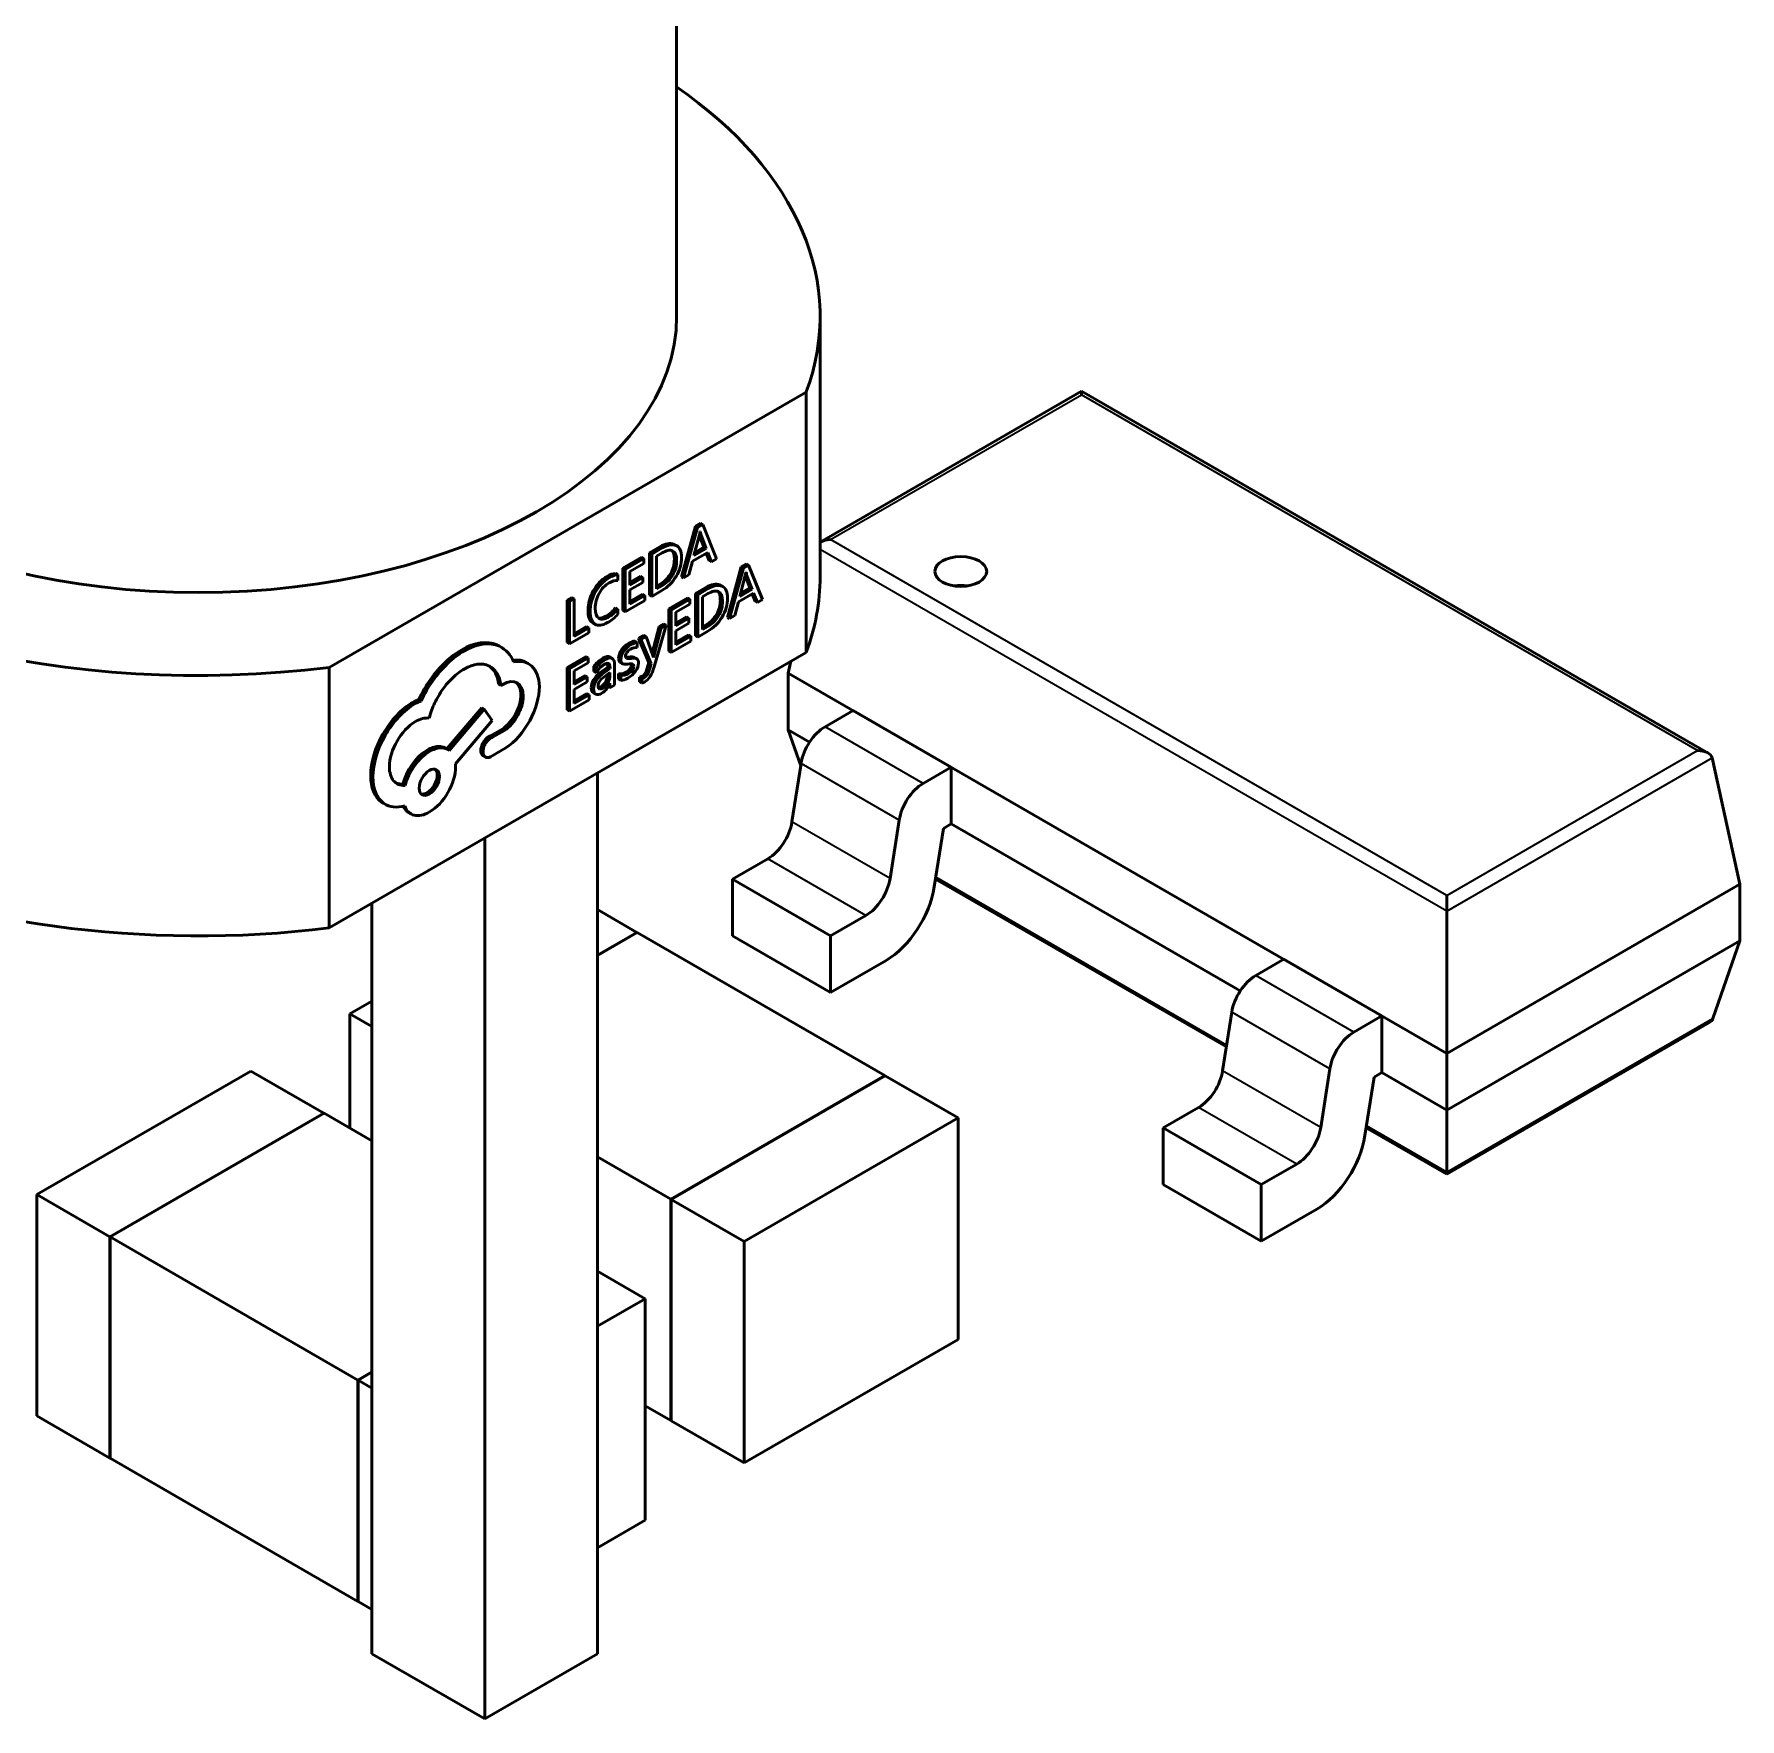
# Model space of a CAD drawing. Header units: millimetres. Extents: x -106 to 841, y -50 to 594.
# Drawn here: x 606.14 to 611.49, y 248.41 to 253.69 of the extents above; entities that cross this region are included whole.
import ezdxf

# ---------------------------------------------------------------- set-up
doc = ezdxf.new("R2010")
doc.units = ezdxf.units.MM
doc.layers.add('Visible (ISO)', color=7, linetype='Continuous', lineweight=50)
doc.layers.add('Visible Narrow (ISO)', color=7, linetype='Continuous', lineweight=35)

msp = doc.modelspace()

# ---------------------------------------------------------------- linework, layer by layer
at = {"layer": 'Visible (ISO)'}
for p, q in [((608.1573, 252.8027), (608.1573, 255.2522)), ((608.6073, 252.8027), (608.6073, 251.9862)), ((607.0681, 251.7021), (608.5636, 252.5655)), ((608.5636, 252.5655), (608.5636, 251.749)), ((608.6073, 252.0951), (609.4266, 252.5681)), ((609.4266, 252.5681), (609.4266, 252.5571)), ((611.3914, 251.4337), (609.4266, 252.5681)), ((608.216, 252.1448), (608.1722, 251.9866)), ((608.2319, 252.1539), (608.216, 252.1448)), ((608.2231, 252.1407), (608.216, 252.1448)), ((608.239, 252.1498), (608.2231, 252.1407)), ((608.239, 252.1498), (608.2319, 252.1539)), ((608.2828, 252.0423), (608.239, 252.1498)), ((608.2231, 252.1407), (608.1793, 251.9825)), ((608.2286, 252.1176), (608.2114, 252.0525)), ((608.243, 252.0788), (608.2284, 252.1167)), ((608.2309, 252.1282), (608.2305, 252.128)), ((608.25, 252.0747), (608.2327, 252.1199)), ((608.0478, 252.0476), (607.9885, 252.0134)), ((608.0549, 252.0436), (607.9956, 252.0093)), ((608.0549, 252.0436), (608.0478, 252.0476)), ((608.0549, 252.0283), (608.0549, 252.0436)), ((608.105, 252.0806), (608.0721, 252.0617)), ((608.0721, 252.0617), (608.0721, 251.9289)), ((608.0792, 252.0576), (608.0721, 252.0617)), ((608.112, 252.0766), (608.0792, 252.0576)), ((608.0792, 252.0576), (608.0792, 251.9248)), ((608.1114, 252.0609), (608.0941, 252.0509)), ((608.0941, 252.0509), (608.0941, 251.9485)), ((608.158, 252.0828), (608.151, 252.0869)), ((608.2067, 252.0347), (608.2546, 252.0624)), ((608.2114, 252.0525), (608.25, 252.0747)), ((608.214, 252.0621), (608.243, 252.0788)), ((608.25, 252.0747), (608.243, 252.0788)), ((608.2502, 252.0598), (608.2593, 252.0369)), ((608.2546, 252.0624), (608.2664, 252.0328)), ((608.2664, 252.0328), (608.2593, 252.0369)), ((608.2664, 252.0328), (608.2828, 252.0423)), ((607.9726, 251.9929), (607.9655, 251.9969)), ((607.9726, 251.9749), (607.9726, 251.9929)), ((607.9885, 252.0134), (607.9885, 251.8806)), ((607.9956, 252.0093), (607.9885, 252.0134)), ((607.9956, 252.0093), (607.9956, 251.8765)), ((608.0105, 252.0026), (608.0549, 252.0283)), ((608.0105, 251.9601), (608.0105, 252.0026)), ((608.0445, 251.988), (608.0105, 251.9683)), ((608.0516, 251.9839), (608.0105, 251.9601)), ((608.0516, 251.9839), (608.0445, 251.988)), ((608.0516, 251.9687), (608.0516, 251.9839)), ((608.1793, 251.9825), (608.1722, 251.9866)), ((608.1793, 251.9825), (608.1957, 251.992)), ((608.1957, 251.992), (608.2067, 252.0347)), ((608.3601, 252.0172), (608.3163, 251.8591)), ((608.3672, 252.0131), (608.3233, 251.855)), ((608.3727, 251.99), (608.3555, 251.9249)), ((608.376, 252.0264), (608.3601, 252.0172)), ((608.3672, 252.0131), (608.3601, 252.0172)), ((608.383, 252.0223), (608.3672, 252.0131)), ((608.3871, 251.9513), (608.3725, 251.9892)), ((608.3749, 252.0006), (608.3746, 252.0004)), ((608.383, 252.0223), (608.376, 252.0264)), ((608.3941, 251.9472), (608.3767, 251.9924)), ((608.4269, 251.9147), (608.383, 252.0223)), ((608.0105, 251.9449), (608.0516, 251.9687)), ((608.0105, 251.9002), (608.0105, 251.9449)), ((608.0504, 251.9315), (608.0105, 251.9084)), ((608.0575, 251.9274), (608.0504, 251.9315)), ((608.0792, 251.9248), (608.1109, 251.943)), ((608.0941, 251.9567), (608.1037, 251.9622)), ((608.0941, 251.9485), (608.1108, 251.9581)), ((608.249, 251.9531), (608.2162, 251.9341)), ((608.2162, 251.9341), (608.2162, 251.8013)), ((608.2233, 251.9301), (608.2162, 251.9341)), ((608.2561, 251.949), (608.2233, 251.9301)), ((608.2233, 251.9301), (608.2233, 251.7972)), ((608.2555, 251.9334), (608.2381, 251.9233)), ((608.3021, 251.9553), (608.295, 251.9593)), ((608.3508, 251.9072), (608.3987, 251.9348)), ((608.3555, 251.9249), (608.3941, 251.9472)), ((608.3581, 251.9345), (608.3871, 251.9513)), ((608.3941, 251.9472), (608.3871, 251.9513)), ((608.3943, 251.9323), (608.4034, 251.9093)), ((608.3987, 251.9348), (608.4104, 251.9053)), ((607.8288, 251.9212), (607.814, 251.9127)), ((607.814, 251.9127), (607.814, 251.7798)), ((607.8211, 251.9086), (607.814, 251.9127)), ((607.8359, 251.9171), (607.8211, 251.9086)), ((607.8211, 251.9086), (607.8211, 251.7757)), ((607.8359, 251.9171), (607.8288, 251.9212)), ((607.8359, 251.7994), (607.8359, 251.9171)), ((607.9726, 251.8851), (607.9655, 251.8892)), ((607.9726, 251.8687), (607.9726, 251.8851)), ((607.9956, 251.8765), (607.9885, 251.8806)), ((607.9956, 251.8765), (608.0575, 251.9122)), ((608.0575, 251.9274), (608.0105, 251.9002)), ((608.0575, 251.9122), (608.0575, 251.9274)), ((608.0792, 251.9248), (608.0721, 251.9289)), ((608.1919, 251.9201), (608.1326, 251.8859)), ((608.1326, 251.8859), (608.1326, 251.753)), ((608.1397, 251.8818), (608.1326, 251.8859)), ((608.1989, 251.916), (608.1397, 251.8818)), ((608.1397, 251.8818), (608.1397, 251.7489)), ((608.1545, 251.8751), (608.1989, 251.9007)), ((608.1989, 251.916), (608.1919, 251.9201)), ((608.1989, 251.9007), (608.1989, 251.916)), ((608.2381, 251.9233), (608.2381, 251.8209)), ((608.3397, 251.8644), (608.3508, 251.9072)), ((608.4104, 251.9053), (608.4034, 251.9093)), ((608.4104, 251.9053), (608.4269, 251.9147)), ((607.8747, 251.83), (607.8359, 251.8076)), ((607.8817, 251.8259), (607.8359, 251.7994)), ((607.8817, 251.8259), (607.8747, 251.83)), ((607.8817, 251.8108), (607.8817, 251.8259)), ((607.9023, 251.8372), (607.8952, 251.8413)), ((608.1021, 251.8303), (608.0801, 251.7473)), ((608.1092, 251.8262), (608.0868, 251.7418)), ((608.0869, 251.7041), (608.1242, 251.8349)), ((608.1171, 251.8389), (608.1021, 251.8303)), ((608.1092, 251.8262), (608.1021, 251.8303)), ((608.1242, 251.8349), (608.1092, 251.8262)), ((608.1242, 251.8349), (608.1171, 251.8389)), ((608.1545, 251.8326), (608.1545, 251.8751)), ((608.1886, 251.8604), (608.1545, 251.8407)), ((608.1957, 251.8563), (608.1545, 251.8326)), ((608.1545, 251.8173), (608.1957, 251.8411)), ((608.1957, 251.8563), (608.1886, 251.8604)), ((608.1957, 251.8411), (608.1957, 251.8563)), ((608.2381, 251.8291), (608.2478, 251.8347)), ((608.2381, 251.8209), (608.2548, 251.8306)), ((608.3233, 251.855), (608.3163, 251.8591)), ((608.3233, 251.855), (608.3397, 251.8644)), ((607.6017, 251.7684), (607.5946, 251.7725)), ((607.6074, 251.7654), (607.6004, 251.7695)), ((607.8211, 251.7757), (607.814, 251.7798)), ((607.8211, 251.7757), (607.8817, 251.8108)), ((608.0338, 251.7807), (608.0268, 251.7848)), ((608.0338, 251.7645), (608.0338, 251.7807)), ((608.0543, 251.8027), (608.0382, 251.7934)), ((608.0382, 251.7934), (608.0704, 251.7173)), ((608.0453, 251.7893), (608.0382, 251.7934)), ((608.0614, 251.7986), (608.0453, 251.7893)), ((608.0453, 251.7893), (608.0775, 251.7132)), ((608.0614, 251.7986), (608.0543, 251.8027)), ((608.0829, 251.7397), (608.0614, 251.7986)), ((608.1397, 251.7489), (608.2016, 251.7847)), ((608.1545, 251.7727), (608.1545, 251.8173)), ((608.1945, 251.8039), (608.1545, 251.7808)), ((608.2016, 251.7998), (608.1545, 251.7727)), ((608.2016, 251.7998), (608.1945, 251.8039)), ((608.2016, 251.7847), (608.2016, 251.7998)), ((608.2233, 251.7972), (608.2162, 251.8013)), ((608.2233, 251.7972), (608.2549, 251.8155)), ((608.5636, 251.749), (607.0681, 250.8856)), ((607.6931, 251.7134), (607.686, 251.7175)), ((607.8733, 251.7361), (607.814, 251.7019)), ((607.8803, 251.732), (607.8211, 251.6978)), ((607.8359, 251.6911), (607.8803, 251.7168)), ((607.8803, 251.732), (607.8733, 251.7361)), ((607.8803, 251.7168), (607.8803, 251.732)), ((607.955, 251.7308), (607.9479, 251.7349)), ((607.9878, 251.7138), (607.9807, 251.7179)), ((608.0322, 251.7293), (608.0252, 251.7334)), ((608.0704, 251.7173), (608.0641, 251.6964)), ((608.0775, 251.7132), (608.0704, 251.7173)), ((608.0868, 251.7418), (608.0808, 251.7452)), ((608.0846, 251.7329), (608.0829, 251.7397)), ((608.085, 251.7331), (608.0845, 251.7334)), ((608.085, 251.7331), (608.0846, 251.7329)), ((608.1397, 251.7489), (608.1326, 251.753)), ((608.5074, 251.6842), (608.5155, 251.7213)), ((607.0681, 250.8856), (607.0681, 251.7021)), ((607.814, 251.7019), (607.814, 251.5691)), ((607.8211, 251.6978), (607.814, 251.7019)), ((607.8211, 251.6978), (607.8211, 251.565)), ((607.8359, 251.6486), (607.8359, 251.6911)), ((607.87, 251.6764), (607.8359, 251.6568)), ((607.8771, 251.6724), (607.8359, 251.6486)), ((607.8771, 251.6724), (607.87, 251.6764)), ((607.8771, 251.6571), (607.8771, 251.6724)), ((607.8977, 251.7056), (607.8977, 251.6894)), ((607.9048, 251.7015), (607.8977, 251.7056)), ((607.9048, 251.6854), (607.8977, 251.6894)), ((607.9048, 251.7015), (607.9048, 251.6854)), ((607.9413, 251.7029), (607.9169, 251.6849)), ((607.9483, 251.6988), (607.924, 251.6808)), ((607.9483, 251.6861), (607.9291, 251.672)), ((607.9483, 251.6988), (607.9413, 251.7029)), ((607.9483, 251.677), (607.9483, 251.6861)), ((607.9628, 251.6468), (607.9628, 251.7078)), ((607.9752, 251.6827), (607.9752, 251.6655)), ((607.9823, 251.6786), (607.9752, 251.6827)), ((607.9823, 251.6614), (607.9752, 251.6655)), ((607.9823, 251.6786), (607.9823, 251.6614)), ((608.0412, 251.6717), (608.0412, 251.6569)), ((608.0482, 251.6676), (608.0412, 251.6717)), ((608.0482, 251.6676), (608.0482, 251.6528)), ((608.0775, 251.7132), (608.0712, 251.6923)), ((610.5721, 250.4922), (608.5074, 251.6842)), ((608.5074, 251.5067), (608.5074, 251.6842)), ((607.6058, 251.6452), (607.5987, 251.6493)), ((607.6058, 251.6452), (607.6123, 251.649)), ((607.8359, 251.6334), (607.8771, 251.6571)), ((607.8359, 251.5887), (607.8359, 251.6334)), ((607.8759, 251.6199), (607.8359, 251.5969)), ((607.8829, 251.6159), (607.8359, 251.5887)), ((607.8829, 251.6159), (607.8759, 251.6199)), ((607.8829, 251.6007), (607.8829, 251.6159)), ((607.9031, 251.6184), (607.896, 251.6224)), ((607.9483, 251.6385), (607.9426, 251.6418)), ((607.948, 251.6529), (607.9483, 251.6531)), ((607.9483, 251.6531), (607.9483, 251.6385)), ((607.9483, 251.6385), (607.9628, 251.6468)), ((608.0482, 251.6528), (608.0412, 251.6569)), ((607.3563, 251.5975), (607.3492, 251.6016)), ((607.5464, 251.5756), (607.437, 251.4465)), ((607.5534, 251.5715), (607.4438, 251.4421)), ((607.5534, 251.5715), (607.5464, 251.5756)), ((607.5788, 251.5361), (607.5534, 251.5715)), ((607.8211, 251.565), (607.814, 251.5691)), ((607.8211, 251.565), (607.8829, 251.6007)), ((608.6229, 251.5162), (608.7106, 251.5669)), ((609.0182, 251.3893), (608.7106, 251.5669)), ((607.4643, 251.4001), (607.5788, 251.5361)), ((607.6102, 251.5085), (607.5734, 251.4873)), ((607.6172, 251.5045), (607.5804, 251.4832)), ((607.6172, 251.5045), (607.6102, 251.5085)), ((608.5742, 251.468), (608.5074, 251.5067)), ((608.5074, 251.5067), (608.5464, 251.394)), ((607.4397, 251.4448), (607.4327, 251.4489)), ((607.5739, 251.4218), (607.6221, 251.4497)), ((607.4643, 251.3906), (607.4643, 251.4001)), ((607.5577, 251.4211), (607.5507, 251.4251)), ((608.5188, 251.2176), (608.5475, 251.4012)), ((611.4913, 251.0229), (611.4045, 251.4183)), ((607.9089, 248.61), (607.9089, 251.3711)), ((608.9305, 251.3386), (609.0182, 251.3893)), ((609.0182, 251.2117), (609.0182, 251.3893)), ((607.3056, 251.3321), (607.2985, 251.3362)), ((607.2436, 251.2732), (607.2365, 251.2773)), ((607.3242, 251.243), (607.3171, 251.2471)), ((608.8264, 251.04), (608.8551, 251.2236)), ((608.965, 251.0139), (608.9937, 251.1975)), ((608.9937, 251.1975), (609.0182, 251.2117)), ((609.9248, 250.6883), (609.0182, 251.2117)), ((607.5554, 248.4059), (607.5554, 251.1669)), ((608.3323, 251.0384), (608.4434, 251.1025)), ((608.6399, 250.8608), (608.3323, 251.0384)), ((608.3323, 250.8608), (608.3323, 251.0384)), ((609.881, 250.5122), (608.9689, 251.0388)), ((610.5721, 250.4922), (611.4913, 251.0229)), ((611.4913, 250.8453), (611.4913, 251.0229)), ((610.5721, 250.9872), (610.5721, 250.9377)), ((607.2018, 248.61), (607.2018, 250.9628)), ((607.9089, 250.9429), (608.0327, 250.8714)), ((608.6399, 250.8608), (608.751, 250.9249)), ((610.5721, 250.4922), (610.5721, 250.9377)), ((608.0327, 250.8714), (607.9089, 250.8)), ((607.9089, 250.7991), (608.0334, 250.871)), ((608.0327, 250.8706), (608.0327, 250.8714)), ((608.0334, 250.871), (608.8105, 250.4224)), ((608.6399, 250.6832), (608.3323, 250.8608)), ((608.6399, 250.6832), (608.6399, 250.8608)), ((610.5721, 250.3146), (611.4913, 250.8453)), ((611.4913, 250.8453), (611.4068, 250.6014)), ((608.6399, 250.6832), (608.8141, 250.7838)), ((609.9735, 250.7365), (610.0612, 250.7871)), ((610.3688, 250.6095), (610.0612, 250.7871)), ((607.1326, 250.6163), (607.2018, 250.6563)), ((607.2018, 250.5763), (607.1326, 250.6163)), ((607.1326, 250.2576), (607.1326, 250.6163)), ((609.8694, 250.4378), (609.8981, 250.6214)), ((610.2811, 250.5589), (610.3688, 250.6095)), ((610.3688, 250.4319), (610.3688, 250.6095)), ((610.5721, 250.1132), (611.3942, 250.5879)), ((610.5721, 250.3146), (610.5721, 250.4922)), ((606.1509, 250.0495), (606.8219, 250.4369)), ((606.8219, 250.4369), (607.051, 250.3047)), ((610.177, 250.2602), (610.2057, 250.4438)), ((610.3443, 250.4178), (610.3688, 250.4319)), ((610.5721, 250.3146), (610.3688, 250.4319)), ((608.8105, 250.4224), (608.1395, 250.035)), ((608.1402, 250.0345), (608.8113, 250.422)), ((608.8105, 250.4215), (608.8105, 250.4224)), ((608.8113, 250.422), (609.0403, 250.2897)), ((610.3156, 250.2342), (610.3443, 250.4178)), ((607.051, 250.3047), (606.38, 249.9172)), ((606.3807, 249.9168), (607.0518, 250.3043)), ((607.051, 250.3038), (607.051, 250.3047)), ((607.0518, 250.3043), (607.2018, 250.2176)), ((609.0403, 250.2897), (608.3693, 249.9023)), ((609.0403, 249.5957), (609.0403, 250.2897)), ((609.6829, 250.2586), (609.794, 250.3227)), ((610.5721, 250.3146), (610.5721, 250.1195)), ((609.9905, 250.081), (609.6829, 250.2586)), ((609.6829, 250.081), (609.6829, 250.2586)), ((610.5721, 250.1132), (610.3195, 250.2591)), ((608.1395, 250.035), (607.9089, 250.1681)), ((609.9905, 250.081), (610.1016, 250.1451)), ((610.5721, 250.1132), (610.5721, 250.1195)), ((609.9905, 249.9034), (609.6829, 250.081)), ((609.9905, 249.9034), (609.9905, 250.081)), ((606.38, 249.9172), (606.1509, 250.0495)), ((606.1509, 249.3555), (606.1509, 250.0495)), ((608.1395, 249.3409), (608.1395, 250.035)), ((608.3693, 249.9023), (608.1402, 250.0345)), ((608.1402, 249.3405), (608.1402, 250.0345)), ((609.9905, 249.9034), (610.1647, 250.004)), ((606.38, 249.2232), (606.38, 249.9172)), ((607.1578, 249.4682), (606.3807, 249.9168)), ((606.3807, 249.2228), (606.3807, 249.9168)), ((608.3693, 249.2082), (608.3693, 249.9023)), ((607.9089, 249.8094), (608.0587, 249.7229)), ((608.0587, 249.7229), (607.9089, 249.6365)), ((608.0587, 249.0289), (608.0587, 249.7229)), ((609.0403, 249.5957), (608.3693, 249.2082)), ((607.2018, 249.4936), (607.1578, 249.4682)), ((607.1585, 249.4678), (607.2018, 249.4927)), ((607.1578, 248.7742), (607.1578, 249.4682)), ((607.2018, 249.4428), (607.1585, 249.4678)), ((607.1585, 248.7737), (607.1585, 249.4678)), ((608.1395, 249.3409), (608.0587, 249.3876)), ((606.38, 249.2232), (606.1509, 249.3555)), ((608.1402, 249.3413), (608.1395, 249.3409)), ((608.3693, 249.2082), (608.1402, 249.3405)), ((606.3807, 249.2236), (606.38, 249.2232)), ((607.1578, 248.7742), (606.3807, 249.2228)), ((608.0587, 249.0289), (607.9089, 248.9424)), ((607.1585, 248.7746), (607.1578, 248.7742)), ((607.2018, 248.7487), (607.1585, 248.7737)), ((607.2018, 248.61), (607.5554, 248.4059)), ((607.5554, 248.4059), (607.9089, 248.61))]:
    msp.add_line(p, q, dxfattribs=at)
for centre, major_axis, ratio, start_param, end_param in [((606.6573, 252.8027), (-1.95, 0), 0.57735, 5.590025, 8.066224), ((606.6573, 252.8027), (1.95, 0), 0.57735, 6.070943, 6.976345), ((606.6573, 252.8027), (1.5, 0), 0.57735, 3.141593, 6.283185), ((608.6398, 252.0763), (-0.046, 0), 0.57735, 4.712389, 5.495712), ((602.5899, 240.2568), (5.5556, 11.8105), 0.038716, 0.001766, 0.055631), ((604.4249, 253.2512), (3.7208, -1.2384), 0.148428, 6.251288, 6.332549), ((605.835, 248.4615), (2.305, 3.609), 0.060123, 6.189326, 6.270207), ((605.8421, 248.4574), (2.305, 3.609), 0.060123, 6.189326, 6.293771), ((604.432, 253.2472), (3.7208, -1.2384), 0.148428, 6.251288, 6.332549), ((595.2086, 253.6417), (12.9634, -1.608), 0.090582, 6.242678, 6.294421), ((606.6573, 251.9862), (-1.95, 0), 0.57735, 0, 1.783039), ((607.292, 250.9705), (0.685, 1.0239), 0.10688, 0.083651, 0.21374), ((607.2991, 250.9664), (0.685, 1.0239), 0.10688, 0.083651, 0.21374), ((604.5142, 255.0613), (-3.6145, 3.0785), 0.137428, 3.092754, 3.16597), ((604.5213, 255.0572), (-3.6145, 3.0785), 0.137428, 3.092754, 3.16597), ((601.8724, 259.9294), (-6.2527, 7.9768), 0.108906, 3.126111, 3.182791), ((606.6573, 251.9862), (1.95, 0), 0.57735, 6.070943, 6.283185), ((602.7339, 240.1292), (5.5556, 11.8105), 0.038716, 0.001766, 0.055631), ((605.9791, 248.3339), (2.305, 3.609), 0.060123, 6.189326, 6.270207), ((605.9861, 248.3298), (2.305, 3.609), 0.060123, 6.189326, 6.293771), ((609.0483, 251.9122), (-0.0813, 0), 0.57735, 4.450941, 4.973837), ((612.8558, 258.6974), (4.9627, 6.8547), 0.053909, 3.067268, 3.144314), ((612.8628, 258.6933), (4.9627, 6.8547), 0.053909, 3.067268, 3.144314), ((607.3572, 252.7409), (0.5842, -0.8743), 0.307644, 6.263028, 6.38428), ((607.3642, 252.7368), (0.5842, -0.8743), 0.307644, 6.263028, 6.38428), ((604.569, 253.1237), (3.7208, -1.2384), 0.148428, 6.251288, 6.332549), ((604.576, 253.1196), (3.7208, -1.2384), 0.148428, 6.251288, 6.332549), ((595.3527, 253.5141), (12.9634, -1.608), 0.090582, 6.242678, 6.294421), ((609.8013, 256.7516), (-1.8916, -4.8934), 0.05889, 0.004159, 0.072943), ((609.8084, 256.7476), (-1.8916, -4.8934), 0.05889, 6.270419, 6.356128), ((604.6583, 254.9337), (-3.6145, 3.0785), 0.137428, 3.092754, 3.16597), ((604.6653, 254.9297), (-3.6145, 3.0785), 0.137428, 3.092754, 3.16597), ((602.0164, 259.8019), (-6.2527, 7.9768), 0.108906, 3.126111, 3.182791), ((607.4898, 251.5537), (-0.1103, -0.2163), 0.597508, 3.183171, 3.88594), ((607.4969, 251.5496), (-0.1103, -0.2163), 0.597508, 3.183171, 3.88594), ((607.485, 251.6022), (0.125, 0.1608), 0.643041, 0.088554, 0.137649), ((607.5077, 251.4454), (-0.0939, -0.3319), 0.5992, 3.693576, 4.173559), ((607.5148, 251.4413), (-0.0939, -0.3319), 0.5992, 3.693576, 4.173559), ((607.4921, 251.5981), (0.125, 0.1608), 0.643041, 5.915771, 6.420834), ((603.2334, 242.4205), (-4.7097, -9.2941), 0.02399, 3.094286, 3.178339), ((603.2263, 242.4245), (-4.7097, -9.2941), 0.02399, 3.094286, 3.123973), ((608.3455, 252.1741), (0.3655, 0.4558), 0.128329, 2.982917, 3.131669), ((608.4287, 251.9675), (0.4504, 0.2474), 0.100092, 3.173278, 3.202183), ((608.3525, 252.17), (0.3655, 0.4558), 0.128329, 2.982917, 3.131669), ((608.0817, 251.7479), (0.0844, 0.0126), 0.410259, 2.756968, 3.080371), ((608.8166, 252.0358), (0.8245, 0.3001), 0.040861, 3.244402, 3.319859), ((608.8237, 252.0317), (0.8245, 0.3001), 0.040861, 3.183612, 3.319859), ((607.7937, 251.5901), (0.2339, 0.1409), 0.147635, 0.081452, 0.340222), ((607.8008, 251.586), (0.2339, 0.1409), 0.147635, 0.062665, 0.340222), ((607.1437, 251.7307), (0.894, -0.0154), 0.202583, 6.142598, 6.286679), ((606.8068, 250.2443), (1.2266, 1.4841), 0.070102, 6.198568, 6.287117), ((609.5037, 255.3411), (1.5298, 3.6781), 0.07098, 3.171107, 3.234111), ((608.4358, 251.9634), (0.4504, 0.2474), 0.100092, 3.173278, 3.381212), ((603.099, 252.5712), (4.9166, -0.8646), 0.060863, 6.210712, 6.293888), ((607.8456, 251.6438), (0.1754, 0.0674), 0.096156, 0.106075, 0.405246), ((607.3298, 252.2243), (-0.6973, 0.5362), 0.284169, 3.024748, 3.15113), ((603.1061, 252.5671), (4.9166, -0.8646), 0.060863, 6.210712, 6.293888), ((607.6133, 251.5776), (-0.0793, -0.1399), 0.580876, 1.596402, 2.343721), ((609.9359, 255.9242), (2.0321, 4.3063), 0.047794, 3.14142, 3.210411), ((608.1957, 251.5631), (0.283, -0.0893), 0.302444, 3.072579, 3.236754), ((608.2285, 252.3194), (0.3201, 0.68), 0.092397, 3.195174, 3.273801), ((608.2356, 252.3153), (0.3201, 0.68), 0.092397, 3.142828, 3.273801), ((607.6546, 252.1166), (-0.2644, 0.4755), 0.256377, 3.145742, 3.30291), ((606.7836, 253.3632), (-1.1416, 1.7402), 0.155184, 3.13274, 3.251537), ((607.6616, 252.1125), (-0.2644, 0.4755), 0.256377, 3.145742, 3.30291), ((608.0822, 251.6998), (0.0406, 0.0462), 0.261871, 3.492368, 3.800979), ((607.3359, 251.42), (-0.0913, -0.1833), 0.597342, 3.875491, 4.610082), ((607.343, 251.4159), (-0.0913, -0.1833), 0.597342, 3.875491, 4.610082), ((607.3534, 251.4935), (-0.0511, -0.0378), 0.642261, 3.744581, 4.5385), ((607.6042, 251.5995), (-0.0772, -0.1658), 0.609824, 0.793154, 1.464424), ((608.6229, 251.4274), (0.0544, 0.0942), 0.57735, 0.785398, 2.160532), ((607.3272, 251.4375), (-0.0901, -0.1605), 0.578117, 4.691456, 5.483252), ((607.3343, 251.4334), (-0.0901, -0.1605), 0.578117, 4.691456, 5.483252), ((611.3589, 251.415), (0.046, 0), 0.57735, 0.126104, 1.570796), ((607.3233, 251.4306), (-0.0852, -0.1543), 0.5963, 5.458997, 6.217368), ((607.3304, 251.4265), (-0.0852, -0.1543), 0.5963, 5.458997, 6.217368), ((608.9305, 251.2498), (0.0544, 0.0942), 0.57735, 0.785398, 2.160532), ((607.5824, 252.0654), (0.3391, 0.7915), 0.273303, 3.087927, 3.108958), ((607.5895, 252.0613), (0.3391, 0.7915), 0.273303, 3.087927, 3.357867), ((608.4434, 251.1913), (0.0544, 0.0942), 0.57735, 3.926991, 5.302125), ((608.751, 251.0137), (0.0544, 0.0942), 0.57735, 3.926991, 5.302125), ((608.8141, 250.9614), (0.1087, 0.1884), 0.57735, 3.926991, 5.302125), ((609.9735, 250.6477), (0.0544, 0.0942), 0.57735, 0.785398, 2.160532), ((611.3617, 250.6066), (0.046, 0), 0.57735, 5.497787, 6.085663), ((610.2811, 250.4701), (0.0544, 0.0942), 0.57735, 0.785398, 2.160532), ((609.794, 250.4115), (0.0544, 0.0942), 0.57735, 3.926991, 5.302125), ((610.1016, 250.2339), (0.0544, 0.0942), 0.57735, 3.926991, 5.302125), ((610.1647, 250.1816), (0.1087, 0.1884), 0.57735, 3.926991, 5.302125)]:
    msp.add_ellipse(centre, major_axis=major_axis, ratio=ratio, start_param=start_param, end_param=end_param, dxfattribs=at)
msp.add_ellipse((609.0483, 252.0029), major_axis=(-0.0812, 0), ratio=0.57735, dxfattribs=at)
for points in [[(608.1485, 252.0882), (608.1369, 252.0932), (608.1224, 252.0907), (608.105, 252.0806)], [(608.2305, 252.128), (608.23, 252.1237), (608.2293, 252.1202), (608.2286, 252.1176)], [(608.2327, 252.1199), (608.2321, 252.1214), (608.2315, 252.1242), (608.2309, 252.1282)], [(608.1555, 252.0841), (608.144, 252.0892), (608.1295, 252.0866), (608.112, 252.0766)], [(608.151, 252.0869), (608.1502, 252.0874), (608.1493, 252.0878), (608.1485, 252.0882)], [(608.1729, 252.047), (608.1729, 252.0667), (608.1671, 252.079), (608.1555, 252.0841)], [(607.9382, 251.9866), (607.9212, 251.9768), (607.9071, 251.9621), (607.896, 251.9427)], [(608.3746, 252.0004), (608.374, 251.9961), (608.3734, 251.9926), (608.3727, 251.99)], [(608.3767, 251.9924), (608.3762, 251.9939), (608.3756, 251.9966), (608.3749, 252.0006)], [(607.896, 251.9427), (607.8849, 251.9232), (607.8794, 251.9029), (607.8794, 251.8815)], [(607.9031, 251.9386), (607.892, 251.9192), (607.8864, 251.8988), (607.8864, 251.8774)], [(607.902, 251.8874), (607.902, 251.9041), (607.9061, 251.9197), (607.9141, 251.9343)], [(607.9453, 251.9826), (607.9282, 251.9727), (607.9141, 251.958), (607.9031, 251.9386)], [(607.9141, 251.9343), (607.9222, 251.9488), (607.9326, 251.9597), (607.9455, 251.9672)], [(607.9455, 251.9672), (607.9553, 251.9728), (607.9643, 251.9755), (607.9726, 251.9749)], [(608.2925, 251.9606), (608.281, 251.9657), (608.2665, 251.9632), (608.249, 251.9531)], [(608.2996, 251.9565), (608.288, 251.9616), (608.2735, 251.9591), (608.2561, 251.949)], [(608.295, 251.9593), (608.2942, 251.9598), (608.2934, 251.9602), (608.2925, 251.9606)], [(608.317, 251.9194), (608.317, 251.9391), (608.3112, 251.9514), (608.2996, 251.9565)], [(607.9133, 251.856), (607.9058, 251.861), (607.902, 251.8715), (607.902, 251.8874)], [(607.8941, 251.842), (607.8945, 251.8417), (607.8948, 251.8415), (607.8952, 251.8413)], [(607.9012, 251.8379), (607.9111, 251.8315), (607.9242, 251.8331), (607.9407, 251.8426)], [(607.9407, 251.8426), (607.9535, 251.8499), (607.9641, 251.8587), (607.9726, 251.8687)], [(608.0073, 251.7777), (607.9983, 251.7725), (607.9907, 251.7656), (607.9845, 251.757)], [(608.0144, 251.7736), (608.0054, 251.7684), (607.9978, 251.7616), (607.9916, 251.753)], [(608.0268, 251.7848), (608.0208, 251.7841), (608.0143, 251.7818), (608.0073, 251.7777)], [(608.0338, 251.7807), (608.0278, 251.7801), (608.0214, 251.7777), (608.0144, 251.7736)], [(607.4913, 251.6971), (607.5502, 251.7311), (607.5992, 251.7075), (607.6058, 251.6452)], [(607.686, 251.7175), (607.6742, 251.7243), (607.6599, 251.7268), (607.6438, 251.7243)], [(607.7268, 251.6424), (607.726, 251.6986), (607.6925, 251.7293), (607.6459, 251.7193)], [(607.926, 251.7308), (607.9153, 251.7246), (607.9058, 251.7162), (607.8977, 251.7056)], [(607.9331, 251.7267), (607.9223, 251.7205), (607.9129, 251.7121), (607.9048, 251.7015)], [(607.9479, 251.7349), (607.943, 251.7377), (607.9356, 251.7364), (607.926, 251.7308)], [(607.9628, 251.7078), (607.9628, 251.7319), (607.9528, 251.7381), (607.9331, 251.7267)], [(607.9845, 251.757), (607.9784, 251.7484), (607.9753, 251.7399), (607.9753, 251.7315)], [(607.9916, 251.753), (607.9855, 251.7443), (607.9824, 251.7358), (607.9824, 251.7274)], [(608.0004, 251.7304), (607.9983, 251.7313), (607.9972, 251.7337), (607.9972, 251.7375)], [(608.0016, 251.7492), (608.0045, 251.7533), (608.0083, 251.7566), (608.013, 251.7593)], [(608.013, 251.7593), (608.0207, 251.7638), (608.0277, 251.7655), (608.0338, 251.7645)], [(608.0868, 251.7418), (608.0859, 251.738), (608.0853, 251.7351), (608.085, 251.7331)], [(607.3852, 251.6639), (607.3713, 251.6445), (607.3599, 251.6238), (607.3492, 251.6016)], [(607.569, 251.7069), (607.5851, 251.6959), (607.5959, 251.6762), (607.5987, 251.6493)], [(607.6123, 251.649), (607.6475, 251.6693), (607.6761, 251.6527), (607.6761, 251.6121)], [(607.9169, 251.6849), (607.8987, 251.6715), (607.8897, 251.6559), (607.8897, 251.6382)], [(607.924, 251.6808), (607.9058, 251.6674), (607.8967, 251.6518), (607.8967, 251.6341)], [(607.9048, 251.6854), (607.9129, 251.6977), (607.9218, 251.7067), (607.9317, 251.7124)], [(607.9291, 251.672), (607.9224, 251.667), (607.9177, 251.6624), (607.9152, 251.6581)], [(607.9351, 251.6581), (607.9392, 251.6656), (607.9412, 251.6731), (607.9413, 251.6809)], [(607.9422, 251.6541), (607.9463, 251.6615), (607.9483, 251.6692), (607.9483, 251.677)], [(607.9989, 251.6872), (607.9904, 251.6823), (607.9826, 251.6808), (607.9752, 251.6827)], [(608.006, 251.6831), (607.9975, 251.6782), (607.9896, 251.6767), (607.9823, 251.6786)], [(608.0154, 251.7133), (608.0157, 251.7123), (608.0159, 251.7112), (608.0159, 251.7098)], [(608.0193, 251.7126), (608.0217, 251.7117), (608.023, 251.7094), (608.023, 251.7057)], [(608.0494, 251.6745), (608.0467, 251.673), (608.044, 251.672), (608.0412, 251.6717)], [(608.0564, 251.6704), (608.0538, 251.6689), (608.0511, 251.668), (608.0482, 251.6676)], [(608.0641, 251.6964), (608.0608, 251.6856), (608.0559, 251.6783), (608.0494, 251.6745)], [(608.0712, 251.6923), (608.0679, 251.6815), (608.063, 251.6742), (608.0564, 251.6704)], [(608.0575, 251.6568), (608.0702, 251.6641), (608.0799, 251.6799), (608.0869, 251.7041)], [(607.3923, 251.6598), (607.3784, 251.6405), (607.3669, 251.6197), (607.3563, 251.5975)], [(607.6537, 251.6552), (607.6633, 251.6478), (607.6691, 251.6344), (607.6691, 251.6162)], [(607.8897, 251.6382), (607.8897, 251.6297), (607.892, 251.6243), (607.8967, 251.6221)], [(607.8967, 251.6341), (607.8967, 251.6256), (607.8991, 251.6202), (607.9038, 251.618)], [(607.9113, 251.6439), (607.9113, 251.6393), (607.9127, 251.6364), (607.9155, 251.6352)], [(607.3492, 251.6016), (607.3427, 251.5987), (607.337, 251.5964), (607.3304, 251.5926)], [(607.3563, 251.5975), (607.3498, 251.5947), (607.344, 251.5923), (607.3375, 251.5885)], [(607.2565, 251.3906), (607.2565, 251.4426), (607.2933, 251.5063), (607.3383, 251.5323)], [(607.5734, 251.4873), (607.5717, 251.4863), (607.5701, 251.4863), (607.5684, 251.4854)], [(607.5804, 251.4832), (607.5788, 251.4823), (607.5772, 251.4823), (607.5755, 251.4813)], [(607.3754, 251.4429), (607.3402, 251.4226), (607.31, 251.3787), (607.2985, 251.3362)], [(607.3825, 251.4388), (607.3473, 251.4185), (607.317, 251.3746), (607.3056, 251.3321)], [(607.3825, 251.249), (607.4275, 251.2749), (607.4643, 251.3387), (607.4643, 251.3906)], [(607.3558, 251.3055), (607.3611, 251.3041), (607.3677, 251.3052), (607.3746, 251.3092)]]:
    msp.add_open_spline(points, degree=3, dxfattribs=at)
for points, knots in [([(607.3817, 251.5432), (607.3856, 251.5587), (607.3912, 251.5744), (607.4055, 251.6051), (607.4141, 251.6198), (607.4334, 251.6469), (607.4439, 251.6591), (607.4668, 251.6809), (607.479, 251.69), (607.4913, 251.6971)], [-0.02045504, -0.02045504, -0.02045504, -0.02045504, -0.01530342, -0.01530342, -0.01021727, -0.01021727, -0.00522087, -0.00522087, 0, 0, 0, 0]), ([(607.6691, 251.6162), (607.6691, 251.6068), (607.6675, 251.5966), (607.6617, 251.576), (607.6574, 251.5658), (607.6468, 251.5463), (607.6405, 251.5372), (607.6262, 251.5209), (607.6183, 251.5139), (607.6102, 251.5085)], [-0.0135934, -0.0135934, -0.0135934, -0.0135934, -0.01012417, -0.01012417, -0.00678007, -0.00678007, -0.00345497, -0.00345497, 0, 0, 0, 0]), ([(607.6761, 251.6121), (607.6761, 251.6027), (607.6746, 251.5925), (607.6687, 251.5719), (607.6645, 251.5617), (607.6539, 251.5423), (607.6476, 251.5332), (607.6332, 251.5168), (607.6254, 251.5098), (607.6172, 251.5045)], [-0.0135934, -0.0135934, -0.0135934, -0.0135934, -0.01012417, -0.01012417, -0.00678007, -0.00678007, -0.00345497, -0.00345497, 0, 0, 0, 0]), ([(607.4327, 251.4489), (607.43, 251.4505), (607.4272, 251.4517), (607.4196, 251.4538), (607.4146, 251.4544), (607.4041, 251.4538), (607.3986, 251.4527), (607.3872, 251.449), (607.3813, 251.4463), (607.3754, 251.4429)], [-0.008995691, -0.008995691, -0.008995691, -0.008995691, -0.007407693, -0.007407693, -0.00495061, -0.00495061, -0.002515628, -0.002515628, 0, 0, 0, 0]), ([(607.4438, 251.4421), (607.4401, 251.445), (607.4359, 251.4471), (607.4267, 251.4498), (607.4217, 251.4503), (607.4112, 251.4497), (607.4057, 251.4487), (607.3943, 251.4449), (607.3884, 251.4422), (607.3825, 251.4388)], [-0.009845909, -0.009845909, -0.009845909, -0.009845909, -0.007407693, -0.007407693, -0.00495061, -0.00495061, -0.002515628, -0.002515628, 0, 0, 0, 0]), ([(607.5684, 251.4854), (607.5652, 251.4835), (607.5619, 251.4809), (607.5558, 251.4744), (607.5529, 251.4706), (607.5482, 251.4623), (607.5463, 251.4579), (607.5437, 251.4494), (607.5431, 251.4453), (607.5431, 251.4415)], [-0.005658084, -0.005658084, -0.005658084, -0.005658084, -0.004263975, -0.004263975, -0.002829042, -0.002829042, -0.00139411, -0.00139411, 0, 0, 0, 0]), ([(607.5755, 251.4813), (607.5722, 251.4794), (607.569, 251.4768), (607.5628, 251.4703), (607.56, 251.4665), (607.5552, 251.4582), (607.5533, 251.4539), (607.5508, 251.4453), (607.5502, 251.4412), (607.5502, 251.4374)], [-0.005658084, -0.005658084, -0.005658084, -0.005658084, -0.004263975, -0.004263975, -0.002829042, -0.002829042, -0.00139411, -0.00139411, 0, 0, 0, 0]), ([(607.5431, 251.4415), (607.5431, 251.4378), (607.5437, 251.4345), (607.5462, 251.429), (607.5479, 251.4269), (607.5503, 251.4254), (607.5505, 251.4253), (607.5507, 251.4251)], [-0.00541345, -0.00541345, -0.00541345, -0.00541345, -0.004045209, -0.004045209, -0.002702742, -0.002702742, -0.002577483, -0.002577483, -0.002577483, -0.002577483]), ([(607.5502, 251.4374), (607.5502, 251.4337), (607.5508, 251.4304), (607.5532, 251.425), (607.555, 251.4229), (607.5593, 251.42), (607.5618, 251.4193), (607.5676, 251.4194), (607.5707, 251.4202), (607.5739, 251.4218)], [-0.00541345, -0.00541345, -0.00541345, -0.00541345, -0.004045209, -0.004045209, -0.002702742, -0.002702742, -0.001364889, -0.001364889, 0, 0, 0, 0]), ([(607.3056, 251.3321), (607.2983, 251.3317), (607.2915, 251.3328), (607.2794, 251.3378), (607.2741, 251.3417), (607.2656, 251.352), (607.2623, 251.3582), (607.2577, 251.3729), (607.2565, 251.3814), (607.2565, 251.3906)], [-0.01346281, -0.01346281, -0.01346281, -0.01346281, -0.01006726, -0.01006726, -0.00668308, -0.00668308, -0.00339987, -0.00339987, 0, 0, 0, 0]), ([(607.3817, 251.3788), (607.3645, 251.3689), (607.3498, 251.3444), (607.3498, 251.3028), (607.3645, 251.2952), (607.3817, 251.3052)], [2, 2, 2, 2, 3, 3, 4, 4, 4, 4]), ([(607.3746, 251.3092), (607.3926, 251.3196), (607.4065, 251.3447), (607.4065, 251.3645), (607.4065, 251.3726), (607.4042, 251.3788), (607.4004, 251.3826)], [0, 0, 0, 0, 1, 1, 1, 1.392106, 1.392106, 1.392106, 1.392106]), ([(607.3817, 251.3052), (607.3997, 251.3156), (607.4136, 251.3406), (607.4136, 251.3604), (607.4136, 251.3812), (607.3988, 251.3888), (607.3817, 251.3788)], [0, 0, 0, 0, 1, 1, 1, 2, 2, 2, 2]), ([(607.2985, 251.3362), (607.2912, 251.3358), (607.2845, 251.3369), (607.278, 251.3396), (607.2777, 251.3397), (607.2773, 251.3399)], [-0.013462811, -0.013462811, -0.013462811, -0.013462811, -0.01006726, -0.01006726, -0.009864381, -0.009864381, -0.009864381, -0.009864381]), ([(607.2998, 251.267), (607.3023, 251.2615), (607.3055, 251.2568), (607.3117, 251.2507), (607.3143, 251.2487), (607.3171, 251.2471)], [-0.013639354, -0.013639354, -0.013639354, -0.013639354, -0.010869834, -0.010869834, -0.009175809, -0.009175809, -0.009175809, -0.009175809]), ([(607.3048, 251.2683), (607.3074, 251.2605), (607.3113, 251.2539), (607.3214, 251.244), (607.3275, 251.2406), (607.3412, 251.2372), (607.3488, 251.2372), (607.3651, 251.2405), (607.3737, 251.2439), (607.3825, 251.249)], [-0.01449946, -0.01449946, -0.01449946, -0.01449946, -0.01086983, -0.01086983, -0.00728473, -0.00728473, -0.00370542, -0.00370542, 0, 0, 0, 0])]:
    msp.add_open_spline(points, degree=3, knots=knots, dxfattribs=at)
at = {"layer": 'Visible Narrow (ISO)'}
for p, q in [((608.6398, 252.1029), (609.4266, 252.5571)), ((611.3589, 251.4415), (609.4266, 252.5571)), ((608.2327, 252.1199), (608.2296, 252.1217)), ((610.5721, 250.9872), (608.6398, 252.1029)), ((608.112, 252.0766), (608.105, 252.0806)), ((608.1555, 252.0841), (608.1485, 252.0882)), ((608.1573, 252.0375), (608.1502, 252.0416)), ((610.5721, 250.9377), (608.6073, 252.0721)), ((607.9453, 251.9826), (607.9382, 251.9866)), ((608.145, 251.9917), (608.1379, 251.9958)), ((608.3767, 251.9924), (608.3736, 251.9942)), ((607.9031, 251.9386), (607.896, 251.9427)), ((608.1108, 251.9581), (608.1037, 251.9622)), ((608.2561, 251.949), (608.249, 251.9531)), ((608.2996, 251.9565), (608.2925, 251.9606)), ((607.8864, 251.8774), (607.8794, 251.8815)), ((608.3013, 251.9099), (608.2943, 251.914)), ((607.9012, 251.8379), (607.8941, 251.842)), ((607.9429, 251.8591), (607.9358, 251.8632)), ((608.2548, 251.8306), (608.2478, 251.8347)), ((608.289, 251.8642), (608.282, 251.8683)), ((608.0144, 251.7736), (608.0073, 251.7777)), ((607.4904, 251.7533), (607.4834, 251.7574)), ((607.9331, 251.7267), (607.926, 251.7308)), ((607.9824, 251.7274), (607.9753, 251.7315)), ((607.9865, 251.7147), (607.9794, 251.7188)), ((607.9916, 251.753), (607.9845, 251.757)), ((608.0004, 251.7304), (607.9995, 251.731)), ((608.0144, 251.7304), (608.0073, 251.7345)), ((607.3923, 251.6598), (607.3852, 251.6639)), ((607.924, 251.6808), (607.9169, 251.6849)), ((607.9483, 251.677), (607.9414, 251.681)), ((608.006, 251.6831), (607.9989, 251.6872)), ((608.023, 251.7057), (608.0159, 251.7098)), ((608.0564, 251.6704), (608.0494, 251.6745)), ((608.0712, 251.6923), (608.0641, 251.6964)), ((607.6761, 251.6121), (607.6691, 251.6162)), ((607.8967, 251.6341), (607.8897, 251.6382)), ((607.9155, 251.6352), (607.9143, 251.6359)), ((607.9265, 251.6373), (607.9195, 251.6414)), ((607.9422, 251.6541), (607.9351, 251.6581)), ((607.3375, 251.5885), (607.3304, 251.5926)), ((608.9305, 251.3386), (608.6229, 251.5162)), ((607.2434, 251.4889), (607.2363, 251.493)), ((607.5755, 251.4813), (607.5684, 251.4854)), ((607.5804, 251.4832), (607.5734, 251.4873)), ((607.3825, 251.4388), (607.3754, 251.4429)), ((607.5502, 251.4374), (607.5431, 251.4415)), ((608.8551, 251.2236), (608.5475, 251.4012)), ((610.5721, 250.9872), (611.3589, 251.4415)), ((610.5721, 250.9377), (611.4045, 251.4183)), ((607.205, 251.359), (607.1979, 251.3631)), ((607.3817, 251.3052), (607.3746, 251.3092)), ((607.2393, 251.2759), (607.2323, 251.28)), ((608.8264, 251.04), (608.5188, 251.2176)), ((608.751, 250.9249), (608.4434, 251.1025)), ((609.8819, 250.518), (608.9698, 251.0446)), ((610.2811, 250.5589), (609.9735, 250.7365)), ((610.2057, 250.4438), (609.8981, 250.6214)), ((610.5721, 250.1195), (611.4068, 250.6014)), ((610.177, 250.2602), (609.8694, 250.4378)), ((610.1016, 250.1451), (609.794, 250.3227)), ((610.5721, 250.1195), (610.3204, 250.2649))]:
    msp.add_line(p, q, dxfattribs=at)

doc.saveas('drawing.dxf')
